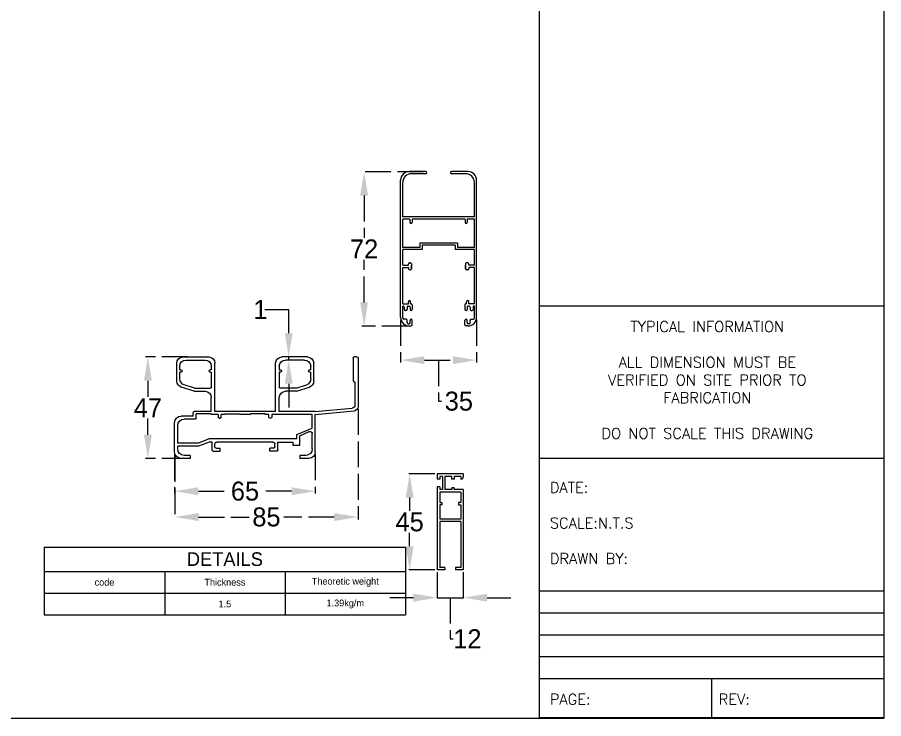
# Model space of a CAD drawing. Header units: millimetres. Extents: x -27371 to -844, y 11365 to 35579.
# Drawn here: x -14445.1 to -14043.5, y 11364.6 to 11689.6 of the extents above; entities that cross this region are included whole.
import ezdxf
from ezdxf import colors
from ezdxf.entities.mleader import LeaderData, LeaderLine
from ezdxf.math import Vec2, Vec3

# ---------------------------------------------------------------- set-up
doc = ezdxf.new("R2010")
doc.units = ezdxf.units.MM
doc.linetypes.add('ACAD_ISO02W100', pattern=[15, 12, -3])
doc.linetypes.add('ACAD_ISO12W100', pattern=[21, 12, -3, 0, -3, 0, -3])
doc.layers.get('Defpoints').update_dxf_attribs({"color": 140})
doc.layers.add('TEXT', color=7, linetype='Continuous', lineweight=20)
doc.styles.add('Annotative', font='romans.shx')
doc.styles.add('RomanS', font='romans.shx')
doc.dimstyles.new('1-1', dxfattribs={"dimscale": 1.1, "dimtxt": 3, "dimasz": 1.5, "dimexe": 1, "dimexo": 1, "dimtad": 0, "dimtih": 1, "dimtoh": 1, "dimdec": 1, "dimdsep": 46, "dimtxsty": 'Standard', "dimcen": 2.5, "dimclrd": 1, "dimclre": 1, "dimclrt": 7, "dimadec": 0, "dimazin": 0, "dimtfac": 1, "dimtdec": 1, "dimtmove": 1, "dimatfit": 3, "dimfxl": 1, "dimlwd": -1, "dimlwe": -1, "dimarcsym": 0})

# ---------------------------------------------------------------- blocks, each defined once
blk = doc.blocks.new('_DotSmall')
at = {"color": 0, "linetype": 'ByBlock', "const_width": 0.5}
blk.add_lwpolyline([(-0.0625, 0, 1), (0.0625, 0, 1)], format="xyb", close=True, dxfattribs=at)
blk = doc.blocks.new('trialco frame without cover')
at = {"color": 5}
for p, q in [((-77.8, 46.5), (-77.8, 23.96)), ((-77.3, 47), (-76, 47)), ((-75.5, 46.5), (-75.5, 36)), ((-54.4, 47), (-42.5, 47)), ((-53, 45.6), (-44.2, 45.6)), ((3.3, 47), (-8.6, 47)), ((1.9, 45.6), (-6.9, 45.6)), ((-57.3, 35.81), (-57.3, 44.1)), ((-55.9, 41), (-55.9, 42.7)), ((-55.9, 41), (-55.4, 41)), ((-54.9, 40.5), (-54.9, 40.5)), ((-42.3, 40.5), (-42.3, 40.5)), ((-41.3, 41), (-41.8, 41)), ((-41.3, 42.7), (-41.3, 41)), ((-39.6, 21.8), (-39.6, 44.1)), ((-11.5, 21.8), (-11.5, 44.1)), ((-9.8, 42.7), (-9.8, 41)), ((-9.8, 41), (-9.3, 41)), ((-8.8, 40.5), (-8.8, 40.5)), ((3.8, 40.5), (3.8, 40.5)), ((4.8, 41), (4.3, 41)), ((4.8, 41), (4.8, 42.7)), ((6.2, 35.81), (6.2, 44.1)), ((-55.9, 36.82), (-55.9, 40)), ((-55.4, 40), (-55.9, 40)), ((-41.8, 40), (-41.3, 40)), ((-41.3, 40), (-41.3, 33)), ((-9.3, 40), (-9.8, 40)), ((-9.8, 40), (-9.8, 33)), ((4.3, 40), (4.8, 40)), ((4.8, 36.82), (4.8, 40)), ((-75.5, 36), (-76.4, 35.31)), ((-76.4, 35.31), (-76.4, 24.79)), ((-49.3, 31.1), (-55.3, 33.05)), ((-49.08, 32.5), (-53.9, 34.07)), ((-49.08, 32.5), (-41.8, 32.5)), ((-2.02, 32.5), (-9.3, 32.5)), ((-2.02, 32.5), (2.8, 34.07)), ((-1.8, 31.1), (4.2, 33.05)), ((-49.3, 31.1), (-44.2, 31.1)), ((-41.3, 21.8), (-41.3, 28.2)), ((-9.8, 21.8), (-9.8, 28.2)), ((-1.8, 31.1), (-6.9, 31.1)), ((-58, 20.4), (-75.97, 21.97)), ((-57.94, 21.8), (-75.03, 23.3)), ((-58, 3), (-58, 20.4)), ((-57.94, 21.8), (-56.6, 21.8)), ((-57.94, 21.8), (-57.3, 21.8)), ((-56.6, 21.8), (-41.3, 21.8)), ((-56.6, 20.4), (-37.8, 20.4)), ((-56.6, 14), (-56.6, 20.4)), ((-39.6, 21.8), (-11.5, 21.8)), ((-37.8, 20.4), (-37.8, 19.1)), ((-36.4, 20.4), (-34.8, 20.4)), ((-36.4, 19.1), (-36.4, 20.4)), ((-34.8, 20.7), (-28, 20.7)), ((-34.8, 20.4), (-34.8, 20.7)), ((-28, 20.4), (-28, 20.7)), ((-28, 20.4), (-22.8, 20.4)), ((-16, 20.7), (-22.8, 20.7)), ((-22.8, 20.4), (-22.8, 20.7)), ((-16, 20.4), (-16, 20.7)), ((-16, 20.4), (-14.4, 20.4)), ((-14.4, 19.1), (-14.4, 20.4)), ((-13, 20.4), (-9.8, 20.4)), ((-13, 20.4), (-13, 19.1)), ((-9.8, 21.8), (-1.9, 21.8)), ((-9.8, 20.7), (-2.8, 20.7)), ((-9.8, 20.7), (-9.8, 20.4)), ((-2.8, 18.7), (-2.8, 20.7)), ((-1.4, 19.6), (-1.4, 21.3)), ((-37.3, 18.6), (-36.9, 18.6)), ((-13.5, 18.6), (-13.9, 18.6)), ((-2.3, 18.2), (2.8, 18.2)), ((-1.4, 19.6), (4.2, 19.6)), ((7.2, 3), (7.2, 16.6)), ((-49.4, 11.08), (-56.6, 14)), ((-50.8, 10.5), (-55.2, 12.4)), ((5.8, 7), (5.8, 15.2)), ((-56.6, 4.4), (-56.6, 11.48)), ((-50.8, 9), (-50.8, 10.5)), ((-50.8, 6.2), (-50.8, 9)), ((-49.4, 9), (-49.4, 11.08)), ((-49.4, 9), (-8.8, 9)), ((-8.8, 9), (-3.8, 7)), ((-47.6, 6.2), (-50.8, 6.2)), ((-40.6, 7.6), (-47.6, 7.6)), ((-47.6, 7.6), (-47.6, 6.2)), ((-40.6, 3.9), (-40.6, 7.6)), ((-39.3, 5.3), (-39.3, 6.6)), ((-38.8, 4.8), (-36.9, 4.8)), ((-38.3, 7.6), (-12.5, 7.6)), ((-36.9, 3.4), (-36.9, 4.8)), ((-13.9, 3.4), (-13.9, 4.8)), ((-12, 4.8), (-13.9, 4.8)), ((-11.5, 5.3), (-11.5, 6.6)), ((-10.2, 3.9), (-10.2, 7.6)), ((-10.2, 7.6), (-8.8, 7.6)), ((-8.8, 7.6), (-3.8, 5.6)), ((-3.8, 7), (5.8, 7)), ((-3.8, 5.6), (5.8, 5.6)), ((5.8, 4.4), (5.8, 5.6)), ((-55, 0), (-50.8, 0)), ((-53.6, 1.4), (-50.8, 1.4)), ((-50.8, 1.4), (-50.8, 0)), ((-40.1, 3.4), (-36.9, 3.4)), ((-10.7, 3.4), (-13.9, 3.4)), ((0, 1.4), (2.8, 1.4)), ((0, 1.4), (0, 0)), ((0, 0), (4.2, 0))]:
    blk.add_line(p, q, dxfattribs=at)
for centre, radius, start, end in [((-77.3, 46.5), 0.5, 90, 180), ((-76, 46.5), 0.5, 0, 90), ((-54.4, 44.1), 2.9, 90, 180), ((-53, 42.7), 2.9, 90, 180), ((-44.2, 42.7), 2.9, 0, 90), ((-42.5, 44.1), 2.9, 0, 90), ((-8.6, 44.1), 2.9, 90, 180), ((-6.9, 42.7), 2.9, 90, 180), ((1.9, 42.7), 2.9, 0, 90), ((3.3, 44.1), 2.9, 0, 90), ((-55.4, 40.5), 0.5, 0, 90), ((-55.4, 40.5), 0.5, 270, 0), ((-41.8, 40.5), 0.5, 90, 180), ((-41.8, 40.5), 0.5, 180, 270), ((-9.3, 40.5), 0.5, 0, 90), ((-9.3, 40.5), 0.5, 270, 0), ((4.3, 40.5), 0.5, 90, 180), ((4.3, 40.5), 0.5, 180, 270), ((-53, 36.82), 2.9, 180, 252), ((1.9, 36.82), 2.9, 288, 0), ((-54.4, 35.81), 2.9, 180, 252), ((-41.8, 33), 0.5, 270, 360), ((-9.3, 33), 0.5, 180, 270), ((3.3, 35.81), 2.9, 288, 0), ((-44.2, 28.2), 2.9, 0, 90), ((-6.9, 28.2), 2.9, 90, 180), ((-74.9, 24.79), 1.5, 180, 265), ((-75.8, 23.96), 2, 180, 265), ((-1.9, 21.3), 0.5, 0, 90), ((-37.3, 19.1), 0.5, 180, 270), ((-36.9, 19.1), 0.5, 270, 0), ((-13.9, 19.1), 0.5, 180, 270), ((-13.5, 19.1), 0.5, 270, 0), ((-2.3, 18.7), 0.5, 180, 270), ((2.8, 15.2), 3, 0, 90), ((4.2, 16.6), 3, 0, 90), ((-55.6, 11.48), 1, 66.6823, 180), ((-53.6, 4.4), 3, 180, 270), ((-38.3, 6.6), 1, 90, 180), ((-38.8, 5.3), 0.5, 180, 270), ((-12.5, 6.6), 1, 0, 90), ((-12, 5.3), 0.5, 270, 0), ((2.8, 4.4), 3, 270, 0), ((-55, 3), 3, 180, 270), ((-40.1, 3.9), 0.5, 180, 270), ((-10.7, 3.9), 0.5, 270, 0), ((4.2, 3), 3, 270, 0)]:
    blk.add_arc(centre, radius, start, end, dxfattribs=at)
blk = doc.blocks.new('TRIALCO NET')
at = {"color": 2}
for p, q in [((-44.5, 3.6), (-44.5, -8.5)), ((-44.5, 3.6), (-43.3, 3.6)), ((-43.3, 3.6), (-42.28, 3.19)), ((-43.3, 2.4), (-43.3, -0.6)), ((-43.3, 2.4), (-42.1, 2.4)), ((-42.1, 2.59), (-42.1, 2.4)), ((-37.3, 3.6), (0, 3.6)), ((-37.3, 3.6), (-37.3, -0.6)), ((-36.1, 2.4), (-31.29, 2.4)), ((-36.1, 2.4), (-36.1, -7.3)), ((-30.14, 2.4), (-23.6, 2.4)), ((-23.6, 2.4), (-23.6, -7.3)), ((-22.4, 2.4), (-22.4, -7.3)), ((-22.4, 2.4), (-1.2, 2.4)), ((-1.2, 2.4), (-1.2, 0)), ((-1.2, 0), (0, 0)), ((0, 3.6), (0, 0)), ((-43.3, -1.75), (-43.3, -4.9)), ((-37.3, -1.75), (-37.3, -4.9)), ((-43.3, -4.9), (-37.3, -4.9)), ((-43.3, -6.1), (-43.3, -7.3)), ((-43.3, -6.1), (-37.3, -6.1)), ((-43.3, -7.3), (-42.1, -7.3)), ((-42.1, -7.3), (-42.1, -8.5)), ((-38.5, -7.3), (-37.3, -7.3)), ((-38.5, -7.3), (-38.5, -8.5)), ((-37.3, -6.1), (-37.3, -7.3)), ((-36.1, -7.3), (-31.29, -7.3)), ((-30.14, -7.3), (-23.6, -7.3)), ((-22.4, -7.3), (-1.2, -7.3)), ((-1.2, -4.9), (-1.2, -7.3)), ((-1.2, -4.9), (0, -4.9)), ((0, -4.9), (0, -8.5)), ((-44.5, -8.5), (-42.1, -8.5)), ((-38.5, -8.5), (0, -8.5))]:
    blk.add_line(p, q, dxfattribs=at)
for points in [[(-31.29, 2.4), (-31.29, 1.4), (-30.14, 1.4), (-30.14, 2.4)], [(-43.3, -0.6), (-42.1, -0.6), (-42.1, -1.75), (-43.3, -1.75)], [(-37.3, -0.6), (-38, -0.6), (-38, -1.75), (-37.3, -1.75)], [(-31.29, -7.3), (-31.29, -6.3), (-30.14, -6.3), (-30.14, -7.3)]]:
    blk.add_lwpolyline(points, dxfattribs=at)
blk.add_arc((-43.19, 2.6), 1.09, 359.3357, 33.1171, dxfattribs=at)
blk = doc.blocks.new('trialco leaf')
at = {"color": 3}
for p, q in [((-26.3, 0), (-25.4, 0)), ((0.9, 0), (0, 0)), ((-30.3, -4), (-30.3, -67.5)), ((-29.3, -3.55), (-29.3, -9.19)), ((-27.8, -3.05), (-28.8, -3.05)), ((-27.3, -1.5), (-27.3, -2.55)), ((-26.8, -1), (-26.4, -1)), ((-25.9, -1.5), (-25.9, -2.55)), ((-25.4, -3.05), (-25.4, -3.05)), ((-24.9, -0.5), (-24.9, -2.55)), ((-0.5, -0.5), (-0.5, -2.55)), ((0, -3.05), (0, -3.05)), ((0.5, -1.5), (0.5, -2.55)), ((1.4, -1), (1, -1)), ((1.9, -1.5), (1.9, -2.55)), ((2.4, -3.05), (3.4, -3.05)), ((3.9, -3.55), (3.9, -9.19)), ((4.9, -4), (4.9, -67.5)), ((-28.7, -8.7), (-28.7, -7.65)), ((-27.8, -7.15), (-28.2, -7.15)), ((-27.3, -8.7), (-27.3, -7.65)), ((-25.9, -8.7), (-25.9, -7.65)), ((-25.4, -7.15), (-25.4, -7.15)), ((-24.9, -9.7), (-24.9, -7.65)), ((-0.5, -9.7), (-0.5, -7.65)), ((0, -7.15), (0, -7.15)), ((0.5, -8.7), (0.5, -7.65)), ((1.9, -8.7), (1.9, -7.65)), ((2.4, -7.15), (2.8, -7.15)), ((3.3, -8.7), (3.3, -7.65)), ((-29.3, -10.2), (-29.3, -27.1)), ((-29.3, -10.2), (-26.7, -10.2)), ((-26.8, -9.2), (-26.4, -9.2)), ((-26.7, -10.2), (-26.7, -11.2)), ((-26.2, -11.7), (-26.2, -11.7)), ((-25.7, -10.2), (-25.4, -10.2)), ((-25.7, -10.2), (-25.7, -11.2)), ((0.3, -10.2), (0, -10.2)), ((0.3, -10.2), (0.3, -11.2)), ((0.8, -11.7), (0.8, -11.7)), ((1.4, -9.2), (1, -9.2)), ((3.9, -10.2), (1.3, -10.2)), ((1.3, -10.2), (1.3, -11.2)), ((3.9, -10.2), (3.9, -27.1)), ((-29.3, -27.1), (-26.7, -27.1)), ((-29.3, -28.1), (-29.3, -35.4)), ((-29.3, -28.1), (-26.7, -28.1)), ((-26.7, -27.1), (-26.7, -26.5)), ((-26.7, -28.1), (-26.7, -28.7)), ((-26.2, -26), (-25.7, -26)), ((-25.2, -26.5), (-25.2, -28.1)), ((-25.2, -28.7), (-25.2, -26.5)), ((-0.2, -26.5), (-0.2, -28.1)), ((-0.2, -28.7), (-0.2, -26.5)), ((0.8, -26), (0.3, -26)), ((1.3, -27.1), (1.3, -26.5)), ((3.9, -27.1), (1.3, -27.1)), ((3.9, -28.1), (1.3, -28.1)), ((1.3, -28.1), (1.3, -28.7)), ((3.9, -28.1), (3.9, -35.4)), ((-26.2, -29.2), (-25.7, -29.2)), ((0.8, -29.2), (0.3, -29.2)), ((-29.3, -35.4), (-20.4, -35.4)), ((-20.4, -37.4), (-20.4, -35.4)), ((-5, -35.4), (3.9, -35.4)), ((-5, -37.4), (-5, -35.4)), ((-29.3, -36.4), (-29.3, -49.5)), ((-29.3, -36.4), (-21.4, -36.4)), ((-21.4, -38.4), (-21.4, -36.4)), ((-21.4, -38.4), (-4, -38.4)), ((-20.4, -37.4), (-5, -37.4)), ((-4, -36.4), (3.9, -36.4)), ((-4, -38.4), (-4, -36.4)), ((3.9, -36.4), (3.9, -49.5)), ((-26, -49.5), (-26, -48)), ((-25.5, -47.5), (-25.5, -47.5)), ((-25, -49.5), (-25, -48)), ((-0.4, -49.5), (-0.4, -48)), ((0.1, -47.5), (0.1, -47.5)), ((0.6, -49.5), (0.6, -48)), ((-29.3, -49.5), (-26, -49.5)), ((-29.3, -50.5), (-29.3, -66.5)), ((-29.3, -50.5), (3.9, -50.5)), ((-25, -49.5), (-0.4, -49.5)), ((0.6, -49.5), (3.9, -49.5)), ((3.9, -50.5), (3.9, -66.5)), ((-26.3, -71.5), (-18.7, -71.5)), ((-25.3, -70.5), (-18.7, -70.5)), ((-18.2, -71), (-18.2, -71)), ((-7.2, -71), (-7.2, -71)), ((-6.7, -70.5), (-0.1, -70.5)), ((-6.7, -71.5), (0.9, -71.5))]:
    blk.add_line(p, q, dxfattribs=at)
for centre, radius, start, end in [((-26.3, -4), 4, 90, 180), ((-25.4, -0.5), 0.5, 0, 90), ((0, -0.5), 0.5, 90, 180), ((0.9, -4), 4, 0, 90), ((-28.8, -3.55), 0.5, 90, 180), ((-27.8, -2.55), 0.5, 270, 0), ((-26.8, -1.5), 0.5, 90, 180), ((-26.4, -1.5), 0.5, 0, 90), ((-25.4, -2.55), 0.5, 180, 270), ((-25.4, -2.55), 0.5, 270, 0), ((0, -2.55), 0.5, 180, 270), ((0, -2.55), 0.5, 270, 0), ((1, -1.5), 0.5, 90, 180), ((1.4, -1.5), 0.5, 0, 90), ((2.4, -2.55), 0.5, 180, 270), ((3.4, -3.55), 0.5, 0, 90), ((-28.2, -7.65), 0.5, 90, 180), ((-27.8, -7.65), 0.5, 0, 90), ((-25.4, -7.65), 0.5, 90, 180), ((-25.4, -7.65), 0.5, 0, 90), ((0, -7.65), 0.5, 90, 180), ((0, -7.65), 0.5, 0, 90), ((2.4, -7.65), 0.5, 90, 180), ((2.8, -7.65), 0.5, 0, 90), ((-29.2, -8.7), 0.5, 258.463, 0), ((-26.8, -8.7), 0.5, 180, 270), ((-26.2, -11.2), 0.5, 180, 270), ((-26.4, -8.7), 0.5, 270, 0), ((-26.2, -11.2), 0.5, 270, 0), ((-25.4, -9.7), 0.5, 270, 0), ((0, -9.7), 0.5, 180, 270), ((0.8, -11.2), 0.5, 180, 270), ((1, -8.7), 0.5, 180, 270), ((0.8, -11.2), 0.5, 270, 0), ((1.4, -8.7), 0.5, 270, 0), ((3.8, -8.7), 0.5, 180, 281.537), ((-26.2, -26.5), 0.5, 90, 180), ((-25.7, -26.5), 0.5, 0, 90), ((0.3, -26.5), 0.5, 90, 180), ((0.8, -26.5), 0.5, 0, 90), ((-26.2, -28.7), 0.5, 180, 270), ((-25.7, -28.7), 0.5, 270, 0), ((0.3, -28.7), 0.5, 180, 270), ((0.8, -28.7), 0.5, 270, 0), ((-25.5, -48), 0.5, 90, 180), ((-25.5, -48), 0.5, 0, 90), ((0.1, -48), 0.5, 90, 180), ((0.1, -48), 0.5, 0, 90), ((-26.3, -67.5), 4, 180, 270), ((-25.3, -66.5), 4, 180, 270), ((-0.1, -66.5), 4, 270, 0), ((0.9, -67.5), 4, 270, 0), ((-18.7, -71), 0.5, 0, 90), ((-18.7, -71), 0.5, 270, 0), ((-6.7, -71), 0.5, 90, 180), ((-6.7, -71), 0.5, 180, 270)]:
    blk.add_arc(centre, radius, start, end, dxfattribs=at)
blk = doc.blocks.new('*D51')
at = {"color": 3, "linetype": 'ACAD_ISO02W100', "transparency": 16777216}
for p, q in [((-14372.16, 11487.1), (-14372.16, 11468.9)), ((-14306.96, 11487.1), (-14306.96, 11468.9)), ((-14361.16, 11470), (-14347.58, 11470)), ((-14317.96, 11470), (-14331.54, 11470))]:
    blk.add_line(p, q, dxfattribs=at)
at = {"color": 3, "linetype": 'ACAD_ISO12W100', "transparency": 16777216}
for points in [[(-14361.16, 11471.84), (-14361.16, 11468.17), (-14372.16, 11470)], [(-14317.96, 11471.84), (-14317.96, 11468.17), (-14306.96, 11470)]]:
    blk.add_solid(points, dxfattribs=at)
at = {"layer": 'Defpoints', "color": 0, "linetype": 'ACAD_ISO12W100', "transparency": 16777216}
for p in [(-14372.16, 11488.2), (-14306.96, 11488.2), (-14306.96, 11470)]:
    blk.add_point(p, dxfattribs=at)
at = {"color": 7, "linetype": 'ACAD_ISO12W100', "transparency": 16777216, "insert": (-14339.56, 11470), "char_height": 8.8, "attachment_point": 5}
blk.add_mtext('65', dxfattribs=at)
blk = doc.blocks.new('*D52')
at = {"color": 3, "linetype": 'ACAD_ISO02W100', "transparency": 16777216}
for p, q in [((-14366.06, 11532.2), (-14385.66, 11532.2)), ((-14384.56, 11521.2), (-14384.56, 11513.79)), ((-14384.56, 11496.2), (-14384.56, 11503.62)), ((-14366.06, 11485.2), (-14385.66, 11485.2))]:
    blk.add_line(p, q, dxfattribs=at)
at = {"color": 3, "linetype": 'ACAD_ISO12W100', "transparency": 16777216}
for points in [[(-14386.4, 11521.2), (-14382.73, 11521.2), (-14384.56, 11532.2)], [(-14386.4, 11496.2), (-14382.73, 11496.2), (-14384.56, 11485.2)]]:
    blk.add_solid(points, dxfattribs=at)
at = {"layer": 'Defpoints', "color": 0, "linetype": 'ACAD_ISO12W100', "transparency": 16777216}
for p in [(-14384.56, 11532.2), (-14364.96, 11532.2), (-14364.96, 11485.2)]:
    blk.add_point(p, dxfattribs=at)
at = {"color": 7, "linetype": 'ACAD_ISO12W100', "transparency": 16777216, "insert": (-14384.56, 11508.7), "char_height": 8.8, "attachment_point": 5}
blk.add_mtext('47', dxfattribs=at)
blk = doc.blocks.new('*D53')
at = {"color": 3, "linetype": 'ACAD_ISO02W100', "transparency": 16777216}
for p, q in [((-14287.16, 11508.07), (-14287.16, 11456.92)), ((-14372.06, 11486.35), (-14372.06, 11456.92)), ((-14361.06, 11458.02), (-14337.63, 11458.02)), ((-14298.16, 11458.02), (-14321.59, 11458.02))]:
    blk.add_line(p, q, dxfattribs=at)
at = {"color": 3, "linetype": 'ACAD_ISO12W100', "transparency": 16777216}
for points in [[(-14361.06, 11459.86), (-14361.06, 11456.19), (-14372.06, 11458.02)], [(-14298.16, 11459.86), (-14298.16, 11456.19), (-14287.16, 11458.02)]]:
    blk.add_solid(points, dxfattribs=at)
at = {"layer": 'Defpoints', "color": 0, "linetype": 'ACAD_ISO12W100', "transparency": 16777216}
for p in [(-14287.16, 11509.17), (-14372.06, 11487.45), (-14287.16, 11458.02)]:
    blk.add_point(p, dxfattribs=at)
at = {"color": 7, "linetype": 'ACAD_ISO12W100', "transparency": 16777216, "insert": (-14329.61, 11458.02), "char_height": 8.8, "attachment_point": 5}
blk.add_mtext('85', dxfattribs=at)
blk = doc.blocks.new('*D54')
at = {"color": 3, "linetype": 'ACAD_ISO02W100', "transparency": 16777216}
for p, q in [((-14330.28, 11554.2), (-14319.28, 11554.2)), ((-14319.28, 11543.2), (-14319.28, 11554.2)), ((-14317.46, 11532.2), (-14320.38, 11532.2)), ((-14319.28, 11530.8), (-14319.28, 11532.2)), ((-14317.46, 11530.8), (-14320.38, 11530.8)), ((-14319.28, 11519.8), (-14319.28, 11508.8))]:
    blk.add_line(p, q, dxfattribs=at)
at = {"color": 3, "linetype": 'ACAD_ISO12W100', "transparency": 16777216}
for points in [[(-14321.11, 11543.2), (-14317.44, 11543.2), (-14319.28, 11532.2)], [(-14321.11, 11519.8), (-14317.44, 11519.8), (-14319.28, 11530.8)]]:
    blk.add_solid(points, dxfattribs=at)
at = {"layer": 'Defpoints', "color": 0, "linetype": 'ACAD_ISO12W100', "transparency": 16777216}
for p in [(-14319.28, 11532.2), (-14316.36, 11532.2), (-14316.36, 11530.8)]:
    blk.add_point(p, dxfattribs=at)
at = {"color": 7, "linetype": 'ACAD_ISO12W100', "transparency": 16777216, "insert": (-14332.43, 11554.2), "char_height": 8.8, "attachment_point": 5}
blk.add_mtext('1', dxfattribs=at)
blk = doc.blocks.new('*D55')
at = {"color": 3, "linetype": 'ACAD_ISO02W100', "transparency": 16777216}
for p, q in [((-14256.89, 11618.02), (-14285.44, 11618.02)), ((-14284.34, 11607.02), (-14284.34, 11587.36)), ((-14284.34, 11557.52), (-14284.34, 11577.18)), ((-14264.04, 11546.52), (-14285.44, 11546.52))]:
    blk.add_line(p, q, dxfattribs=at)
at = {"color": 3, "linetype": 'ACAD_ISO12W100', "transparency": 16777216}
for points in [[(-14286.17, 11607.02), (-14282.5, 11607.02), (-14284.34, 11618.02)], [(-14286.17, 11557.52), (-14282.5, 11557.52), (-14284.34, 11546.52)]]:
    blk.add_solid(points, dxfattribs=at)
at = {"layer": 'Defpoints', "color": 0, "linetype": 'ACAD_ISO12W100', "transparency": 16777216}
for p in [(-14255.79, 11618.02), (-14284.34, 11546.52), (-14262.94, 11546.52)]:
    blk.add_point(p, dxfattribs=at)
at = {"color": 7, "linetype": 'ACAD_ISO12W100', "transparency": 16777216, "insert": (-14284.34, 11582.27), "char_height": 8.8, "attachment_point": 5}
blk.add_mtext('72', dxfattribs=at)
blk = doc.blocks.new('*D56')
at = {"color": 3, "linetype": 'ACAD_ISO02W100', "transparency": 16777216}
for p, q in [((-14267.39, 11549.42), (-14267.39, 11529.63)), ((-14232.19, 11549.42), (-14232.19, 11529.63)), ((-14256.39, 11530.73), (-14243.19, 11530.73)), ((-14249.79, 11530.73), (-14249.79, 11511.69)), ((-14249.79, 11511.69), (-14248.42, 11511.69))]:
    blk.add_line(p, q, dxfattribs=at)
at = {"color": 3, "linetype": 'ACAD_ISO12W100', "transparency": 16777216}
for points in [[(-14256.39, 11532.56), (-14256.39, 11528.9), (-14267.39, 11530.73)], [(-14243.19, 11532.56), (-14243.19, 11528.9), (-14232.19, 11530.73)]]:
    blk.add_solid(points, dxfattribs=at)
at = {"layer": 'Defpoints', "color": 0, "linetype": 'ACAD_ISO12W100', "transparency": 16777216}
for p in [(-14267.39, 11550.52), (-14232.19, 11550.52), (-14232.19, 11530.73)]:
    blk.add_point(p, dxfattribs=at)
at = {"color": 7, "linetype": 'ACAD_ISO12W100', "transparency": 16777216, "insert": (-14240.4, 11511.69), "char_height": 8.8, "attachment_point": 5}
blk.add_mtext('35', dxfattribs=at)
blk = doc.blocks.new('*D57')
at = {"color": 3, "linetype": 'ACAD_ISO02W100', "transparency": 16777216}
for p, q in [((-14250.44, 11432.42), (-14250.44, 11419.56)), ((-14238.34, 11432.42), (-14238.34, 11419.56)), ((-14261.44, 11420.66), (-14272.44, 11420.66)), ((-14250.44, 11420.66), (-14238.34, 11420.66)), ((-14250.44, 11420.66), (-14238.34, 11420.66)), ((-14244.39, 11420.66), (-14244.39, 11401.62)), ((-14227.34, 11420.66), (-14216.34, 11420.66)), ((-14244.39, 11401.62), (-14243.01, 11401.62))]:
    blk.add_line(p, q, dxfattribs=at)
at = {"color": 3, "linetype": 'ACAD_ISO12W100', "transparency": 16777216}
for points in [[(-14261.44, 11422.5), (-14261.44, 11418.83), (-14250.44, 11420.66)], [(-14227.34, 11422.5), (-14227.34, 11418.83), (-14238.34, 11420.66)]]:
    blk.add_solid(points, dxfattribs=at)
at = {"layer": 'Defpoints', "color": 0, "linetype": 'ACAD_ISO12W100', "transparency": 16777216}
for p in [(-14250.44, 11433.52), (-14238.34, 11433.52), (-14238.34, 11420.66)]:
    blk.add_point(p, dxfattribs=at)
at = {"color": 7, "linetype": 'ACAD_ISO12W100', "transparency": 16777216, "insert": (-14236.46, 11401.62), "char_height": 8.8, "attachment_point": 5}
blk.add_mtext('12', dxfattribs=at)
blk = doc.blocks.new('*D58')
at = {"color": 3, "linetype": 'ACAD_ISO02W100', "transparency": 16777216}
for p, q in [((-14251.54, 11478.02), (-14264.31, 11478.02)), ((-14263.21, 11467.02), (-14263.21, 11460.86)), ((-14263.21, 11444.52), (-14263.21, 11450.68)), ((-14251.54, 11433.52), (-14264.31, 11433.52))]:
    blk.add_line(p, q, dxfattribs=at)
at = {"color": 3, "linetype": 'ACAD_ISO12W100', "transparency": 16777216}
for points in [[(-14265.04, 11467.02), (-14261.37, 11467.02), (-14263.21, 11478.02)], [(-14265.04, 11444.52), (-14261.37, 11444.52), (-14263.21, 11433.52)]]:
    blk.add_solid(points, dxfattribs=at)
at = {"layer": 'Defpoints', "color": 0, "linetype": 'ACAD_ISO12W100', "transparency": 16777216}
for p in [(-14263.21, 11478.02), (-14250.44, 11478.02), (-14250.44, 11433.52)]:
    blk.add_point(p, dxfattribs=at)
at = {"color": 7, "linetype": 'ACAD_ISO12W100', "transparency": 16777216, "insert": (-14263.21, 11455.77), "char_height": 8.8, "attachment_point": 5}
blk.add_mtext('45', dxfattribs=at)
blk = doc.blocks.new('*T94')
at = {"color": 0, "linetype": 'ByBlock', "lineweight": -2, "ltscale": 1.3, "transparency": 16777216}
for p, q in [((0, 0), (167.45, 0)), ((0, 0), (0, -31.43)), ((167.45, 0), (167.45, -31.43)), ((0, -11.31), (167.45, -11.31)), ((55.82, -11.31), (55.82, -31.43)), ((111.63, -11.31), (111.63, -31.43)), ((0, -21.37), (167.45, -21.37)), ((0, -31.43), (167.45, -31.43))]:
    blk.add_line(p, q, dxfattribs=at)
at = {"color": 0, "ltscale": 1.3, "transparency": 16777216, "attachment_point": 5}
for s, insert, char_height, width in [('DETAILS', (83.72, -5.65), 6.33, 166.5073), ('code', (27.91, -16.34), 3.165, 54.8771), ('Thickness', (83.72, -16.34), 3.165, 54.8771), ('Theoretic weight', (139.54, -16.34), 3.1649, 54.8771), ('1.5', (83.72, -26.4), 3.165, 54.8771), ('1.39kg/m', (139.54, -26.4), 3.165, 54.8771)]:
    blk.add_mtext(s, dxfattribs=dict(at, insert=insert, char_height=char_height, width=width))

msp = doc.modelspace()

# ---------------------------------------------------------------- linework, layer by layer
at = {"ltscale": 1.3}
for p, q in [((-14203.05, 11555.93), (-14043.46, 11555.93)), ((-14203.05, 11485.35), (-14043.46, 11485.35)), ((-14203.05, 11423.8), (-14043.46, 11423.8)), ((-14203.05, 11413.65), (-14043.46, 11413.65)), ((-14203.05, 11403.5), (-14043.46, 11403.5)), ((-14203.05, 11393.35), (-14043.46, 11393.35)), ((-14203.05, 11383.2), (-14043.46, 11383.2)), ((-14123.26, 11383.2), (-14123.26, 11364.93))]:
    msp.add_line(p, q, dxfattribs=at)
for points in [[(-15128.66, 12014.6), (-14043.46, 12014.6), (-14043.46, 11364.6), (-15128.66, 11364.6)], [(-14203.05, 12014.6), (-14043.46, 12014.6), (-14043.46, 11364.93), (-14203.05, 11364.93)]]:
    msp.add_lwpolyline(points, close=True, dxfattribs=at)

# ---------------------------------------------------------------- block references
at = {"rotation": 180}
msp.add_blockref('trialco leaf', (-14262.49, 11546.61), dxfattribs=at)
at = {"xscale": -1}
msp.add_blockref('trialco frame without cover', (-14364.96, 11485.2), dxfattribs=at)
at = {"color": 2, "rotation": 270}
msp.add_blockref('TRIALCO NET', (-14241.94, 11433.52), dxfattribs=at)
msp.add_blockref('*T94', (-14432.6, 11444.13))

# ---------------------------------------------------------------- texts
at = {"ltscale": 1.3, "width": 117.7043, "attachment_point": 1, "style": 'Annotative'}
for s, insert, char_height in [('\\pxqc;TYPICAL INFORMATION\\P\\PALL DIMENSION MUST BE VERIFIED ON SITE PRIOR TO FABRICATION\\P\\PDO NOT SCALE THIS DRAWING', (-14184.08, 11548.74), 4.9458), ('\\pxql;DATE:\\P\\PSCALE:N.T.S\\P\\PDRAWN BY:', (-14198.21, 11474.21), 4.9458), ('\\pxql;PAGE:', (-14198.21, 11376.05), 4.9458), ('\\pxql;REV:', (-14119.92, 11376.05), 4.946)]:
    msp.add_mtext(s, dxfattribs=dict(at, insert=insert, char_height=char_height))

# ---------------------------------------------------------------- dimensions: what is measured, and where the dimension line sits
at = {"color": 3, "linetype": 'ACAD_ISO12W100'}
for base, p1, p2, picture, middle in [((-14284.33634559, 11546.51796174), (-14255.79109728, 11618.01796174), (-14262.94109728, 11546.51796174), '*D55', (-14284.33634559, 11582.26796174)), ((-14384.56, 11532.2), (-14364.96, 11485.2), (-14364.96, 11532.2), '*D52', (-14384.56, 11508.7)), ((-14263.20728053, 11478.01966424), (-14250.43966801, 11433.51966424), (-14250.43966801, 11478.01966424), '*D58', (-14263.20728053, 11455.76966424))]:
    dim = msp.add_linear_dim(base=base, p1=p1, p2=p2, angle=90, dimstyle='1-1', override={"dimtxt": 8, "dimasz": 10, "dimdec": 0, "dimclrd": 3, "dimclre": 3}, dxfattribs=at)
    dim.commit()
    dim.dimension.update_dxf_attribs({"geometry": picture, "text_midpoint": middle})
dim = msp.add_linear_dim(base=(-14319.28, 11532.2), p1=(-14316.36, 11530.8), p2=(-14316.36, 11532.2), angle=90, dimstyle='1-1', override={"dimtxt": 8, "dimasz": 10, "dimdec": 0, "dimclrd": 3, "dimclre": 3}, dxfattribs=at)
dim.commit()
dim.dimension.update_dxf_attribs({"geometry": '*D54', "text_midpoint": (-14325.46, 11535.11), "dimtype": 160})
for base, p1, p2, picture, middle in [((-14232.19, 11530.73), (-14267.39, 11550.52), (-14232.19, 11550.52), '*D56', (-14247.73, 11511.69)), ((-14238.34, 11420.66), (-14250.44, 11433.52), (-14238.34, 11433.52), '*D57', (-14242.33, 11401.62))]:
    dim = msp.add_linear_dim(base=base, p1=p1, p2=p2, dimstyle='1-1', override={"dimtxt": 8, "dimasz": 10, "dimdec": 0, "dimclrd": 3, "dimclre": 3}, dxfattribs=at)
    dim.commit()
    dim.dimension.update_dxf_attribs({"geometry": picture, "text_midpoint": middle})

# ---------------------------------------------------------------- next in the draw order: leaders
at = {"layer": 'TEXT'}
ml = msp.add_multileader_mtext('Standard', dxfattribs=at)
ml.set_content('\\A1;3mm FRAME SILICONE-{\\W0.8;3RD BARRIER}', color=256, style='RomanS')
ml.set_leader_properties(color=8)
ml.set_arrow_properties(name='DOTSMALL')
ml.build(insert=Vec2(0, 0))
ml.multileader.update_dxf_attribs({"dogleg_length": 20, "arrow_head_size": 6, "scale": 2})
ctx = ml.context
ctx.base_point, ctx.scale, ctx.arrow_head_size, ctx.landing_gap_size, ctx.plane_origin = Vec3(-14549.58, 11454.2), 2, 6, 1, Vec3(-15881.2, 10979.29)
notes = []
notes.append((ctx, [(0, (1, 1, 0), (-14557.37, 11454.2), (1, 0), 7.79, [(0, [(-14573.74, 11463.14)], 0, [])])]))
ctx.mtext.insert, ctx.mtext.width, ctx.mtext.defined_height, ctx.mtext.line_spacing_factor, ctx.mtext.flow_direction = Vec3(-14548.58, 11456.2), 108.2873, 4.93, 1.2, 5
ctx.mtext.has_bg_fill, ctx.mtext.bg_color, ctx.mtext.bg_scale_factor, ctx.mtext.bg_transparency, ctx.mtext.use_window_bg_color = 1, -1027028792, 1.5, 0, 1
for ctx, leaders in notes:
    for number, flags, end, landing, length, lines in leaders:
        leader = LeaderData()
        leader.index, (leader.has_last_leader_line, leader.has_dogleg_vector, leader.attachment_direction) = number, flags
        leader.last_leader_point, leader.dogleg_vector, leader.dogleg_length = Vec3(end), Vec3(landing), length
        for number, points, colour, breaks in lines:
            line = LeaderLine()
            line.index, line.vertices, line.color, line.breaks = number, Vec3.list(points), colors.encode_raw_color(colour), breaks
            leader.lines.append(line)
        ctx.leaders.append(leader)

# ---------------------------------------------------------------- next in the draw order: dimensions: what is measured, and where the dimension line sits
at = {"color": 3, "linetype": 'ACAD_ISO12W100'}
for base, p1, p2, picture, middle in [((-14287.16, 11458.02), (-14372.06, 11487.45), (-14287.16, 11509.17), '*D53', (-14329.61, 11458.02)), ((-14306.96, 11470), (-14372.16, 11488.2), (-14306.96, 11488.2), '*D51', (-14339.56, 11470))]:
    dim = msp.add_linear_dim(base=base, p1=p1, p2=p2, dimstyle='1-1', override={"dimtxt": 8, "dimasz": 10, "dimdec": 0, "dimclrd": 3, "dimclre": 3}, dxfattribs=at)
    dim.commit()
    dim.dimension.update_dxf_attribs({"geometry": picture, "text_midpoint": middle})

doc.saveas('drawing.dxf')
